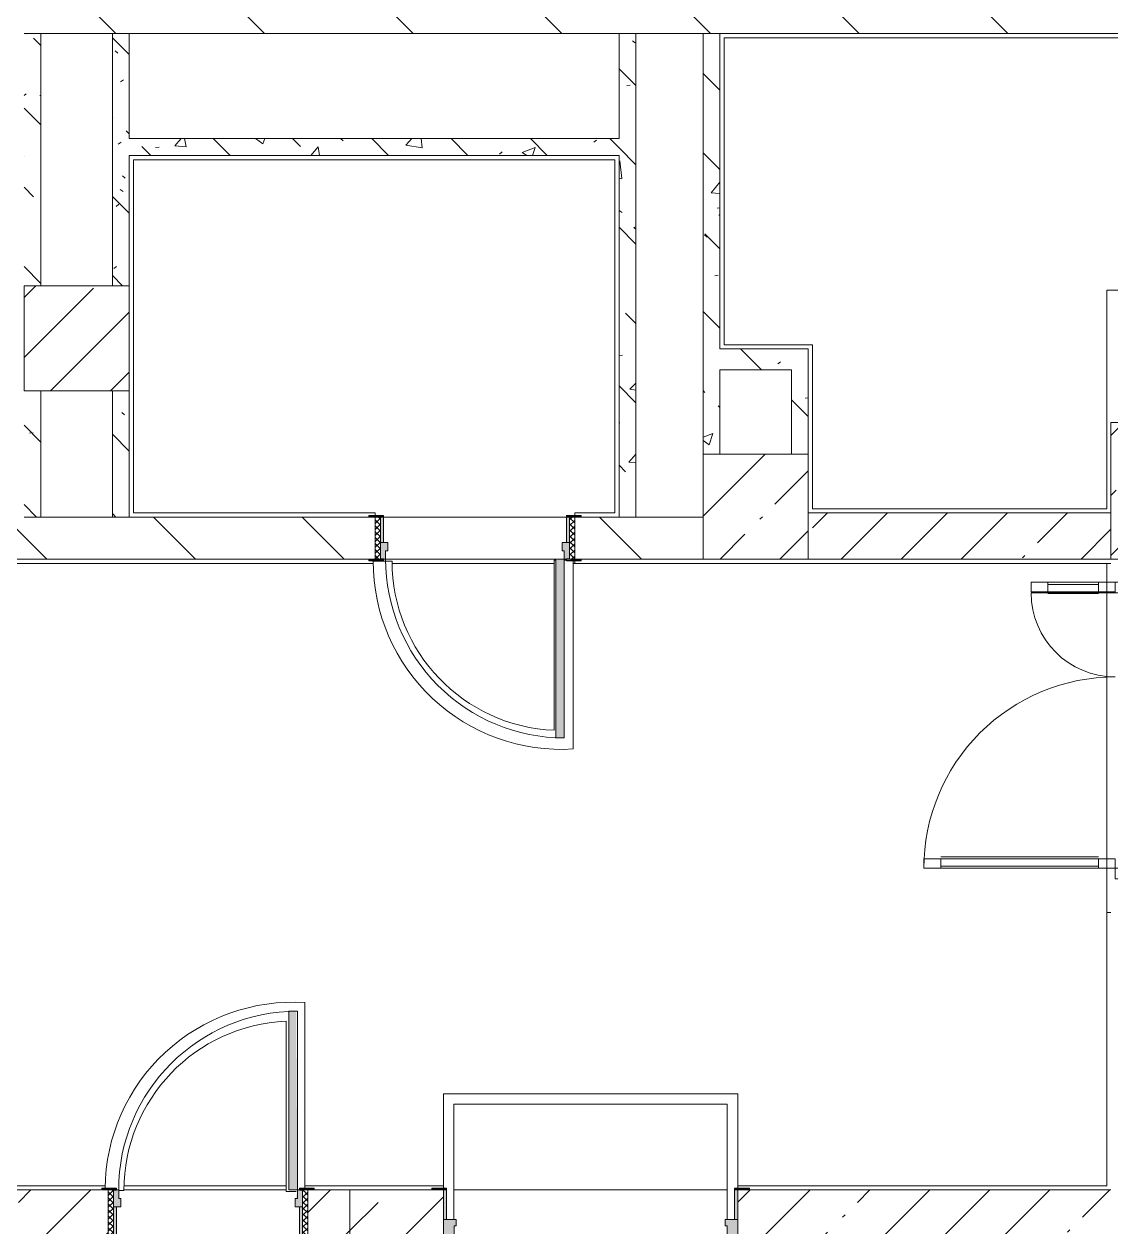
# Model space of a CAD drawing. Header units: millimetres. Extents: x 1311 to 195818, y -8553 to 29000.
# Drawn here: x 139118 to 144288, y 7724 to 13445 of the extents above; entities that cross this region are included whole.
import ezdxf

# ---------------------------------------------------------------- set-up
doc = ezdxf.new("R2010")
doc.units = ezdxf.units.MM
for name, color, linetype, lineweight, true_color in [('A-DETL-GENF-4', 7, 'Continuous', 5, 0xaaaaaa), ('A-DOOR-1', 7, 'Continuous', 5, 0xaaaaaa), ('A-DOOR-2', 7, 'Continuous', 5, 0xe2e2e2), ('A-DOOR-FRAM-1', 7, 'Continuous', 5, 0xe2e2e2), ('A-DOOR-FRAM-2', 7, 'Continuous', 5, 0xaaaaaa), ('A-FLOR-1', 7, 'Continuous', 5, 0xaaaaaa), ('I-WALL-6', 7, 'Continuous', 5, 0x787878)]:
    doc.layers.add(name, color=color, linetype=linetype, lineweight=lineweight, true_color=true_color)
for name, color, linetype, lineweight in [('A-WALL', 7, 'Continuous', 9), ('I-WALL-4', 7, 'Continuous', 5), ('S-COLS-4', 7, 'Continuous', 5)]:
    doc.layers.add(name, color=color, linetype=linetype, lineweight=lineweight)
pattern_1 = [(45, (68808.4, 0), (-285.1231, 285.1231), []), (45, (69093.5, 0), (-285.1231, 285.1231), [504.031, -100.806, 16.764, -84.042])]
pattern_2 = [(135, (68808.4, 0), (-377.1708, -377.1708), [533.4, -88.9, 17.78, -88.9]), (135, (68808.4, 376.94), (-377.1708, -377.1708), []), (50, (68808.4, 0), (637.6445, -55.7866), [66.675, -733.425]), (355, (68808.4, 0), (-123.3494, 668.699), [53.34, -586.74]), (100.451, (68861.5, -4.65), (514.299, 612.908), [56.665, -623.315]), (46.184, (68808.4, 177.8), (948.7764, -147.15), [100.012, -1100.137]), (96.636, (68887.5, 165.5), (830.909, 865.997), [84.998, -934.973]), (351.184, (68808.4, 177.8), (830.918, 865.988), [80.01, -880.11]), (21, (68897.3, 133.35), (530.6506, -357.9283), [66.675, -733.425]), (326, (68897.3, 133.35), (216.308, 644.6585), [53.34, -586.74]), (71.451, (68941.5, 103.5), (746.9596, 286.7243), [56.665, -623.315]), (37.5, (68808.4, 0), (10.8105, 295.9426), [16.764, -562.864, 16.764, -578.866, -588.962]), (37.5, (68808.4, 0), (10.8105, 295.9426), [-1175.258, 16.764, -572.198]), (7.5, (68808.4, 0), (233.8692, 350.6318), [16.764, -322.834, 16.764, -549.529, -224.472]), (7.5, (68808.4, 0), (233.8692, 350.6318), [-905.891, 16.764, -207.708]), (327.5, (68610.14, 0), (474.5678, -20.0513), [16.764, -205.486, 16.764, -676.656, -920.115]), (327.5, (68610.14, 0), (474.5678, -20.0513), [-915.67, 16.764, -903.351]), (317.5, (68521.24, 0), (518.4522, 88.9934), [16.764, -272.161, 16.764, -443.738, -653.415]), (317.5, (68521.24, 0), (518.4522, 88.9934), [-749.427, 16.764, -636.651])]
pattern_3 = [(135, (68808.4, 0), (-353.5534, -353.5534), [])]

# ---------------------------------------------------------------- blocks, each defined once
blk = doc.blocks.new('BSC_Колонна _Прямоугольная - 650х500-23287315-1_11_1_птичка')
at = {"layer": 'S-COLS-4'}
h = blk.add_hatch(dxfattribs=at)
h.set_pattern_fill('FP_155', color=256, style=0, pattern_type=2)
h.set_pattern_definition([(135, (11225, -75730), (-285.1231, -285.1231), []), (135, (11225, -75444.88), (-285.1231, -285.1231), [504.031, -100.806, 16.764, -84.042])])
h.paths.add_polyline_path([(325, 0.3), (325, 250), (-325, 250), (-325, -250), (325, -250)])
for p, q in [((325, 250), (-325, 250)), ((-325, 250), (-325, -250)), ((325, -250), (325, 250)), ((-325, -250), (325, -250))]:
    blk.add_line(p, q, dxfattribs=at)
blk = doc.blocks.new('BSC_Колонна _Прямоугольная - 500х500-V117-1_11_1_птичка')
at = {"layer": 'S-COLS-4'}
h = blk.add_hatch(dxfattribs=at)
h.set_pattern_fill('FP_156', color=256, style=0, pattern_type=2)
h.set_pattern_definition([(45, (-73790, -11150), (-285.1231, 285.1231), []), (45, (-73504.88, -11150), (-285.1231, 285.1231), [504.031, -100.806, 16.764, -84.042])])
h.paths.add_polyline_path([(250, -250), (250, 250), (-250, 250), (-250, -250), (-85, -250)])
for p, q in [((250, 250), (-250, 250)), ((-250, 250), (-250, -250)), ((250, -250), (250, 250)), ((-250, -250), (250, -250))]:
    blk.add_line(p, q, dxfattribs=at)
blk = doc.blocks.new('Дверь_Витражная_остекление_ - ВВ-6 остекление-32274838-1_11_1_птичка')
at = {"layer": 'A-DETL-GENF-4'}
for p, q in [((-655, 930), (-610, 930)), ((-655, 930), (-655, 20)), ((-610, 930), (-655, 930)), ((-655, 930), (-655, 20)), ((-610, 930), (-610, 20)), ((-610, 20), (-610, 930)), ((-655, 850), (-610, 850)), ((-645, 850), (-645, 100)), ((-601, 850), (-601, 100)), ((705, 420), (660, 420)), ((660, 420), (660, 20)), ((705, 420), (660, 420)), ((660, 420), (660, 20)), ((705, 420), (705, 20)), ((705, 20), (705, 420)), ((651, 340), (651, 100)), ((705, 340), (660, 340)), ((695, 340), (695, 100)), ((-655, 100), (-610, 100)), ((705, 100), (660, 100)), ((-610, 20), (-655, 20)), ((-655, 20), (-610, 20))]:
    blk.add_line(p, q, dxfattribs=at)
at = {"layer": 'A-DOOR-1'}
for p, q in [((-655, 930), (-655, 20)), ((655, 420), (655, 20)), ((-655, 20), (-705, 20)), ((-705, 20), (-705, -20)), ((-655, -20), (-655, 20)), ((705, 20), (655, 20)), ((655, 20), (655, -20)), ((705, -20), (705, 20)), ((-705, -20), (-655, -20)), ((655, -20), (705, -20))]:
    blk.add_line(p, q, dxfattribs=at)
for centre, radius, start, end in [((-655, 20), 910, 360, 90), ((655, 20), 400, 90, 180)]:
    blk.add_arc(centre, radius, start, end, dxfattribs=at)
blk = doc.blocks.new('110_Дверь_СКБ_1Ст_Внутренняя1 - Д-17д _Д-9_ 950x2100h_ПУИ_ С_У персонала-24300662-1_11_1_птичка')
at = {"layer": 'A-DOOR-1'}
h = blk.add_hatch(dxfattribs=at)
h.set_pattern_fill('FP_123', color=256, style=0, pattern_type=2)
h.set_pattern_definition([(135, (1826.41, 164.685), (-14.14214, -14.14214), []), (225, (1826.41, 164.685), (14.14214, -14.14214), [])])
h.paths.add_polyline_path([(487.5, 100), (462.5, 100), (462.5, -100), (487.5, -100), (487.5, 6)])
at = {"layer": 'A-DOOR-2'}
h = blk.add_hatch(color=256, dxfattribs=at)
h.paths.add_polyline_path([(462.5, 100), (437.5, 100), (437.5, 60), (427.5, 60), (427.5, 20), (462.5, 20)])
h.paths.add_polyline_path([(-422.5, 100), (-437.5, 100), (-437.5, 20), (-402.5, 20), (-402.5, 60), (-412.5, 60), (-412.5, 100)])
at = {"layer": 'A-DOOR-FRAM-1'}
for points in [[(-400.7, 950), (-412.5, 950), (-412.5, 100), (-372.5, 104.4), (-372.5, 950)], [(-454, 108), (-492.5, 108), (-492.5, 100), (-422.5, 104.4), (-422.5, 108), (-453.6, 108)], [(490.9, 108), (447.5, 108), (447.5, 100), (517.5, 100), (517.5, 108), (497, 108)], [(-437.5, 20), (-437.5, -100), (-422.5, -100), (-422.5, 20)], [(462.5, 20), (447.5, 20), (447.5, -100), (462.5, -100), (462.5, 6)], [(-437.5, -100), (-492.5, -100), (-492.5, -108), (-422.5, -108), (-422.5, -100)], [(501.1, -100), (447.5, -100), (447.5, -108), (517.5, -108), (517.5, -100)]]:
    blk.add_hatch(color=256, dxfattribs=at).paths.add_polyline_path(points)
at = {"layer": 'A-DOOR-FRAM-2'}
h = blk.add_hatch(dxfattribs=at)
h.set_pattern_fill('FP_124', color=256, style=0, pattern_type=2)
h.set_pattern_definition([(45, (-296.384, 164.685), (-14.1421, 14.1421), []), (135, (-296.384, 164.685), (-14.1421, -14.1421), [])])
h.paths.add_polyline_path([(-462.5, 100), (-460.2, -100), (-437.5, -100), (-437.5, 100)])
at = {"layer": 'A-DOOR-1'}
for p, q in [((-412.5, 950), (-412.5, 100)), ((-372.5, 950), (-412.5, 950)), ((-372.5, 100), (-372.5, 950)), ((-412.5, 100), (-372.5, 100))]:
    blk.add_line(p, q, dxfattribs=at)
blk.add_arc((-412.5, 100), 850, 360, 90, dxfattribs=at)
at = {"layer": 'A-DOOR-FRAM-2'}
for p, q in [((-422.5, 108), (-492.5, 108)), ((-492.5, 108), (-492.5, 100)), ((-492.5, 100), (-422.5, 100)), ((-437.5, 100), (-462.5, 100)), ((-462.5, 100), (-462.5, -100)), ((-412.5, 100), (-437.5, 100)), ((-437.5, 100), (-437.5, 20)), ((-437.5, -100), (-437.5, 100)), ((-422.5, 100), (-437.5, 100)), ((-437.5, 100), (-437.5, 99)), ((-437.5, 99), (-422.5, 99)), ((-422.5, 100), (-422.5, 108)), ((-422.5, 99), (-422.5, 100)), ((-412.5, 60), (-412.5, 100)), ((-402.5, 60), (-412.5, 60)), ((-402.5, 20), (-402.5, 60)), ((437.5, 60), (427.5, 60)), ((427.5, 60), (427.5, 20)), ((437.5, 100), (437.5, 60)), ((462.5, 100), (437.5, 100)), ((517.5, 108), (447.5, 108)), ((447.5, 108), (447.5, 100)), ((462.5, 100), (447.5, 100)), ((447.5, 100), (447.5, 99)), ((447.5, 100), (517.5, 100)), ((447.5, 99), (462.5, 99)), ((462.5, 20), (462.5, 100)), ((487.5, 100), (462.5, 100)), ((462.5, 100), (462.5, -100)), ((462.5, 99), (462.5, 100)), ((487.5, -100), (487.5, 100)), ((517.5, 100), (517.5, 108)), ((-437.5, 20), (-402.5, 20)), ((-422.5, 20), (-437.5, 20)), ((-437.5, 20), (-437.5, -100)), ((-422.5, -100), (-422.5, 20)), ((427.5, 20), (462.5, 20)), ((462.5, 20), (447.5, 20)), ((447.5, 20), (447.5, -100)), ((462.5, -100), (462.5, 20)), ((-422.5, -100), (-492.5, -100)), ((-492.5, -100), (-492.5, -108)), ((-492.5, -108), (-422.5, -108)), ((-462.5, -100), (-437.5, -100)), ((-437.5, -100), (-422.5, -100)), ((-422.5, -108), (-422.5, -100)), ((447.5, -100), (462.5, -100)), ((517.5, -100), (447.5, -100)), ((447.5, -100), (447.5, -108)), ((447.5, -108), (517.5, -108)), ((462.5, -100), (487.5, -100)), ((517.5, -108), (517.5, -100))]:
    blk.add_line(p, q, dxfattribs=at)
blk = doc.blocks.new('110_Дверь_СКБ_2Ст - Д-1_л_Лестничная клетка EIS60 2-32142534-1_11_1_птичка')
at = {"layer": 'A-DOOR-2'}
for points in [[(639.9, 1010), (612.5, 1010), (612.5, 110), (662.5, 110), (662.5, 1010), (640.5, 1010)], [(-637.5, 510), (-637.5, 110), (-587.5, 110), (-587.5, 510)], [(712.5, 30), (697.5, 30), (699.6, -110), (712.5, -110)]]:
    blk.add_hatch(color=256, dxfattribs=at).paths.add_polyline_path(points)
h = blk.add_hatch(color=256, dxfattribs=at)
h.paths.add_polyline_path([(662.5, 110), (662.5, 60), (652.5, 60), (652.5, 30), (712.5, 32.6), (712.5, 110)])
h.paths.add_polyline_path([(-637.5, 110), (-687.5, 110), (-687.2, 30), (-627.5, 35.6), (-627.5, 60), (-637.5, 60), (-637.5, 104.8)])
at = {"layer": 'A-DOOR-FRAM-1'}
for points in [[(-695.5, 118), (-742.5, 118), (-742.5, 110), (-672.5, 110), (-672.5, 118), (-687.5, 118)], [(729.9, 118), (697.5, 118), (697.5, 110), (767.5, 110), (767.5, 118)], [(-672.5, 30), (-687.5, 30), (-687.4, -110), (-672.5, -110), (-672.5, -21.5)], [(-742.3, -110), (-742.5, -110.2), (-742.5, -118), (-672.5, -118), (-674.5, -110), (-687.5, -110)], [(767.5, -110), (697.5, -110), (698.9, -118), (767.5, -118)]]:
    blk.add_hatch(color=256, dxfattribs=at).paths.add_polyline_path(points)
at = {"layer": 'A-DOOR-1'}
for p, q in [((662.5, 1010), (612.5, 1010)), ((612.5, 1010), (612.5, 110)), ((662.5, 110), (662.5, 1010)), ((-637.5, 510), (-637.5, 110)), ((-587.5, 510), (-637.5, 510)), ((-587.5, 110), (-587.5, 510)), ((-637.5, 110), (-587.5, 110)), ((612.5, 110), (662.5, 110))]:
    blk.add_line(p, q, dxfattribs=at)
for centre, radius, start, end in [((662.5, 110), 900, 90, 180), ((-637.5, 110), 400, 360, 90)]:
    blk.add_arc(centre, radius, start, end, dxfattribs=at)
at = {"layer": 'A-DOOR-FRAM-2'}
for p, q in [((-672.5, 118), (-742.5, 118)), ((-742.5, 118), (-742.5, 110)), ((-672.5, 110), (-672.5, 118)), ((767.5, 118), (697.5, 118)), ((697.5, 118), (697.5, 110)), ((767.5, 110), (767.5, 118)), ((-742.5, 110), (-672.5, 110)), ((-637.5, 110), (-687.5, 110)), ((-687.5, 110), (-687.5, 30)), ((-637.5, 60), (-637.5, 110)), ((-627.5, 60), (-637.5, 60)), ((-627.5, 30), (-627.5, 60)), ((662.5, 60), (652.5, 60)), ((652.5, 60), (652.5, 30)), ((662.5, 110), (662.5, 60)), ((712.5, 110), (662.5, 110)), ((697.5, 110), (767.5, 110)), ((712.5, 30), (712.5, 110)), ((-687.5, 30), (-627.5, 30)), ((-672.5, 30), (-687.5, 30)), ((-687.5, 30), (-687.5, -110)), ((-672.5, -110), (-672.5, 30)), ((652.5, 30), (712.5, 30)), ((712.5, 30), (697.5, 30)), ((697.5, 30), (697.5, -110)), ((712.5, -110), (712.5, 30)), ((-672.5, -110), (-742.5, -110)), ((-742.5, -110), (-742.5, -118)), ((-687.5, -110), (-672.5, -110)), ((-672.5, -118), (-672.5, -110)), ((697.5, -110), (712.5, -110)), ((767.5, -110), (697.5, -110)), ((697.5, -110), (697.5, -118)), ((767.5, -118), (767.5, -110)), ((-742.5, -118), (-672.5, -118)), ((697.5, -118), (767.5, -118))]:
    blk.add_line(p, q, dxfattribs=at)
blk = doc.blocks.new('110_Дверь_СКБ_1Ст_Внутренняя1 - Д-7_л__950x2100h_Туалет-21784696-1_11_1_птичка')
at = {"layer": 'A-DOOR-1'}
h = blk.add_hatch(dxfattribs=at)
h.set_pattern_fill('FP_157', color=256, style=0, pattern_type=2)
h.set_pattern_definition([(135, (1826.41, 174.685), (-14.14214, -14.14214), []), (225, (1826.41, 174.685), (14.14214, -14.14214), [])])
h.paths.add_polyline_path([(473.5, -110), (487.5, -110), (487.5, 110), (462.5, 110), (462.5, -110)])
at = {"layer": 'A-DOOR-2'}
h = blk.add_hatch(color=256, dxfattribs=at)
h.paths.add_polyline_path([(-422.5, 30), (-402.5, 30), (-402.5, 70), (-412.5, 70), (-412.5, 110), (-437.5, 108), (-437.5, 30)])
h.paths.add_polyline_path([(447.5, 30), (462.5, 30), (462.5, 110), (437.5, 110), (432, 70), (427.5, 70), (432, 30), (437.5, 30)])
at = {"layer": 'A-DOOR-FRAM-1'}
for points in [[(437.5, 110), (431.8, 960), (397.5, 960), (397.5, 110), (432, 110)], [(-462.5, 110), (-422.5, 110), (-422.5, 118), (-492.5, 117.6), (-492.5, 110), (-477.4, 110)], [(487.5, 110), (517.5, 110), (517.5, 118), (447.5, 118), (447.5, 110), (473.5, 110)], [(-422.5, -110), (-422.5, 30), (-437.5, 30), (-437.5, -110)], [(462.5, -110), (462.5, 30), (447.5, 30), (447.5, -110)], [(-422.5, -118), (-422.5, -110), (-492.5, -110), (-492.5, -118), (-437.5, -118)], [(517.5, -118), (517.5, -110), (447.5, -110), (447.5, -118), (487.5, -118)]]:
    blk.add_hatch(color=256, dxfattribs=at).paths.add_polyline_path(points)
at = {"layer": 'A-DOOR-FRAM-2'}
h = blk.add_hatch(dxfattribs=at)
h.set_pattern_fill('FP_158', color=256, style=0, pattern_type=2)
h.set_pattern_definition([(45, (-296.384, 174.685), (-14.1421, 14.1421), []), (135, (-296.384, 174.685), (-14.1421, -14.1421), [])])
h.paths.add_polyline_path([(-462.5, -110), (-437.5, -110), (-437.5, 110), (-462.5, 108)])
at = {"layer": 'A-DOOR-1'}
for p, q in [((437.5, 960), (397.5, 960)), ((397.5, 960), (397.5, 110)), ((437.5, 110), (437.5, 960)), ((397.5, 110), (437.5, 110))]:
    blk.add_line(p, q, dxfattribs=at)
blk.add_arc((437.5, 110), 850, 90, 180, dxfattribs=at)
at = {"layer": 'A-DOOR-FRAM-2'}
for p, q in [((-422.5, 118), (-492.5, 118)), ((-492.5, 118), (-492.5, 110)), ((-422.5, 110), (-422.5, 118)), ((517.5, 118), (447.5, 118)), ((447.5, 118), (447.5, 110)), ((517.5, 110), (517.5, 118)), ((-492.5, 110), (-422.5, 110)), ((-437.5, 110), (-462.5, 110)), ((-462.5, 110), (-462.5, -110)), ((-412.5, 110), (-437.5, 110)), ((-437.5, 110), (-437.5, 30)), ((-437.5, -110), (-437.5, 110)), ((-422.5, 110), (-437.5, 110)), ((-437.5, 110), (-437.5, 109)), ((-437.5, 109), (-422.5, 109)), ((-422.5, 109), (-422.5, 110)), ((-412.5, 70), (-412.5, 110)), ((-402.5, 70), (-412.5, 70)), ((-402.5, 30), (-402.5, 70)), ((437.5, 70), (427.5, 70)), ((427.5, 70), (427.5, 30)), ((437.5, 110), (437.5, 70)), ((462.5, 110), (437.5, 110)), ((462.5, 110), (447.5, 110)), ((447.5, 110), (447.5, 109)), ((447.5, 110), (517.5, 110)), ((447.5, 109), (462.5, 109)), ((462.5, 30), (462.5, 110)), ((487.5, 110), (462.5, 110)), ((462.5, 110), (462.5, -110)), ((462.5, 109), (462.5, 110)), ((487.5, -110), (487.5, 110)), ((-437.5, 30), (-402.5, 30)), ((-422.5, 30), (-437.5, 30)), ((-437.5, 30), (-437.5, -110)), ((-422.5, -110), (-422.5, 30)), ((427.5, 30), (462.5, 30)), ((462.5, 30), (447.5, 30)), ((447.5, 30), (447.5, -110)), ((462.5, -110), (462.5, 30)), ((-422.5, -110), (-492.5, -110)), ((-492.5, -110), (-492.5, -118)), ((-462.5, -110), (-437.5, -110)), ((-437.5, -110), (-422.5, -110)), ((-422.5, -118), (-422.5, -110)), ((447.5, -110), (462.5, -110)), ((517.5, -110), (447.5, -110)), ((447.5, -110), (447.5, -118)), ((462.5, -110), (487.5, -110)), ((517.5, -118), (517.5, -110)), ((-492.5, -118), (-422.5, -118)), ((447.5, -118), (517.5, -118))]:
    blk.add_line(p, q, dxfattribs=at)

msp = doc.modelspace()

# ---------------------------------------------------------------- hatches: boundary and pattern name
at = {"layer": 'I-WALL-4'}
h = msp.add_hatch(dxfattribs=at)
h.set_pattern_fill('FP_119', color=256, style=0, pattern_type=2)
h.set_pattern_definition(pattern_3)
h.paths.add_polyline_path([(145968.2, 13400), (153508.4, 13400), (153508.4, 13600), (137458.4, 13600), (137458.4, 13400), (145248.2, 13400)])
h = msp.add_hatch(dxfattribs=at)
h.set_pattern_fill('FP_119', color=256, style=0, pattern_type=2)
h.set_pattern_definition(pattern_3)
h.paths.add_polyline_path([(141768.2, 10900), (142348.4, 10900), (142348.4, 11100), (141738.2, 11100), (141738.2, 10900)])
h.paths.add_polyline_path([(135568.4, 10900), (137477.2, 10900), (137477.2, 11100), (135568.4, 11100), (135568.4, 10994)])
h.paths.add_polyline_path([(135368.4, 10900), (135368.4, 11100), (130968.4, 11100), (130968.4, 10900), (132986.5, 10900)])
h.paths.add_polyline_path([(138427.2, 10900), (140788.2, 10900), (140788.2, 11100), (138427.2, 11100), (138427.2, 10994)])
h = msp.add_hatch(dxfattribs=at)
h.set_pattern_fill('FP_101', color=256, style=0, pattern_type=2)
h.set_pattern_definition(pattern_1)
h.paths.add_polyline_path([(144268.4, 10900), (144288.4, 10900), (144288.4, 11120), (142848.4, 11120), (142848.4, 10900), (144126.1, 10900)])
h = msp.add_hatch(dxfattribs=at)
h.set_pattern_fill('FP_101', color=256, style=0, pattern_type=2)
h.set_pattern_definition(pattern_1)
h.paths.add_polyline_path([(138168.4, 7680), (139518.4, 7680), (139518.4, 7900), (138168.4, 7900)])
h.paths.add_polyline_path([(140498.4, 7680), (140668.4, 7680), (140668.4, 7900), (140468.4, 7900), (140468.4, 7680)])
h.paths.add_polyline_path([(135888.4, 7680), (137068.4, 7680), (137068.4, 7900), (135668.4, 7900), (135668.4, 7680), (135857.4, 7680)])
h = msp.add_hatch(dxfattribs=at)
h.set_pattern_fill('FP_101', color=256, style=0, pattern_type=2)
h.set_pattern_definition(pattern_1)
h.paths.add_polyline_path([(140668.4, -100), (140888.4, -100), (140888.4, 7900), (140668.4, 7900), (140668.4, -63.2)])
h = msp.add_hatch(dxfattribs=at)
h.set_pattern_fill('FP_101', color=256, style=0, pattern_type=2)
h.set_pattern_definition(pattern_1)
h.paths.add_polyline_path([(140888.4, 7680), (141113.4, 7680), (141113.4, 7900), (140888.4, 7900), (140888.4, 7708.9)])
h.paths.add_polyline_path([(144288.4, 7680), (144508.4, 7680), (144508.4, 7900), (142513.4, 7900), (142513.4, 7680), (144268.4, 7680)])
at = {"layer": 'I-WALL-6'}
h = msp.add_hatch(dxfattribs=at)
h.set_pattern_fill('FP_131', color=256, style=0, pattern_type=2)
h.set_pattern_definition(pattern_2)
h.paths.add_polyline_path([(139118.2, 11120), (139118.4, 12200), (139198.2, 12200), (139198.2, 13400), (139118.2, 13400), (139118.2, 11680)])
h.paths.add_polyline_path([(139118.2, 11100), (139198.2, 11100), (139198.2, 11700), (139118.4, 11700), (139118.2, 11120)])
h = msp.add_hatch(dxfattribs=at)
h.set_pattern_fill('FP_131', color=256, style=0, pattern_type=2)
h.set_pattern_definition(pattern_2)
h.paths.add_polyline_path([(139618.4, 11100), (139618.4, 11700), (139538.4, 11700), (139538.4, 11100)])
h.paths.add_polyline_path([(139538.4, 12200), (139618.4, 12200), (139618.4, 13400), (139538.4, 13400), (139538.4, 12800)])
h = msp.add_hatch(dxfattribs=at)
h.set_pattern_fill('FP_131', color=256, style=0, pattern_type=2)
h.set_pattern_definition(pattern_2)
h.paths.add_polyline_path([(141948.4, 11100), (142028.4, 11100), (142028.4, 13400), (141948.4, 13400), (141948.4, 11120)])
h = msp.add_hatch(dxfattribs=at)
h.set_pattern_fill('FP_131', color=256, style=0, pattern_type=2)
h.set_pattern_definition(pattern_2)
h.paths.add_polyline_path([(142348.4, 11400), (142428.4, 11400), (142428.4, 13400), (142348.4, 13400), (142348.4, 11913.7)])
h = msp.add_hatch(dxfattribs=at)
h.set_pattern_fill('FP_131', color=256, style=0, pattern_type=2)
h.set_pattern_definition(pattern_2)
h.paths.add_polyline_path([(139618.4, 12820), (141948.4, 12820), (141948.4, 12900), (139618.4, 12900)])
h = msp.add_hatch(dxfattribs=at)
h.set_pattern_fill('FP_131', color=256, style=0, pattern_type=2)
h.set_pattern_definition(pattern_2)
h.paths.add_polyline_path([(142428.4, 11800), (142768.4, 11800), (142768.4, 11900), (142428.4, 11900)])
h = msp.add_hatch(dxfattribs=at)
h.set_pattern_fill('FP_131', color=256, style=0, pattern_type=2)
h.set_pattern_definition(pattern_2)
h.paths.add_polyline_path([(142768.4, 11400), (142848.4, 11400), (142848.4, 11900), (142768.4, 11900), (142768.4, 11800)])
at = {"layer": 'S-COLS-4'}
h = msp.add_hatch(dxfattribs=at)
h.set_pattern_fill('FP_101', color=256, style=0, pattern_type=2)
h.set_pattern_definition(pattern_1)
h.paths.add_polyline_path([(139198.2, 11700), (139618.4, 11700), (139618.4, 12200), (139118.4, 12200), (139118.4, 11700)])

# ---------------------------------------------------------------- linework, layer by layer
at = {"layer": 'A-FLOR-1'}
for p, q in [((145968.2, 13380), (142448.4, 13380)), ((142448.4, 13380), (142448.4, 11920)), ((141928.4, 12800), (139638.4, 12800)), ((139638.4, 12800), (139638.4, 11120)), ((141928.4, 11120), (141928.4, 12800)), ((144268.4, 11140), (144268.4, 12180)), ((144268.4, 12180), (145968.2, 12180)), ((142448.4, 11920), (142868.4, 11920)), ((142868.4, 11920), (142868.4, 11140)), ((139638.4, 11120), (140788.2, 11120)), ((140788.2, 11120), (140788.2, 11108)), ((141738.2, 11108), (141738.2, 11120)), ((141738.2, 11120), (141928.4, 11120)), ((142868.4, 11140), (144268.4, 11140)), ((138418.7, 10880), (140779.3, 10880)), ((140868.7, 10890.5), (140778.7, 10890.5)), ((141639.7, 10880), (140869.4, 10880)), ((141648.2, 10895.6), (141639.7, 10895.6)), ((141639.7, 10895.6), (141639.7, 10086.3)), ((141698.2, 10895.6), (141688.2, 10895.6)), ((141729.7, 9997.3), (141729.7, 10892)), ((141729.7, 10880), (144268.4, 10880)), ((141738.2, 10880), (141738.2, 10892)), ((144268.4, 7920), (144268.4, 10880)), ((144288.4, 10880), (144268.4, 10880)), ((144268.4, 9220), (144288.4, 9220)), ((140454.4, 7908), (140454.4, 8791.2)), ((140364.4, 8702.3), (140364.4, 7892.9)), ((141113.3, 8357.4), (141113.3, 7908)), ((142513.3, 8357.4), (141113.3, 8357.4)), ((142513.3, 7908), (142513.3, 8357.4)), ((141163.3, 7760), (141163.3, 8307.4)), ((141163.3, 8307.4), (142463.3, 8307.4)), ((142463.3, 8307.4), (142463.3, 7760)), ((139504.7, 7920), (138118.4, 7920)), ((139568.4, 7898), (139593.4, 7898)), ((139594.7, 7920), (140364.4, 7920)), ((140454.4, 7920), (141113.3, 7920)), ((142513.4, 7908), (142513.4, 7920)), ((142513.4, 7920), (144268.4, 7920)), ((140364.4, 7892.9), (140412.9, 7892.9))]:
    msp.add_line(p, q, dxfattribs=at)
for centre, radius, start, end in [((141673.7, 10890.5), 895, 180, 273.5859), ((141673.7, 10890.5), 805, 180, 267.5769), ((140398.4, 7898), 895, 86.4141, 179.3566), ((140398.4, 7898), 805, 92.4231, 180)]:
    msp.add_arc(centre, radius, start, end, dxfattribs=at)
at = {"layer": 'A-WALL'}
for p, q in [((139198.2, 13400), (139118.2, 13400)), ((139618.4, 13400), (139538.4, 13400)), ((142028.4, 13400), (141948.4, 13400)), ((142428.4, 13400), (142348.4, 13400)), ((139118.2, 11100), (139198.2, 11100)), ((139538.4, 11100), (139618.4, 11100)), ((141948.4, 11100), (142028.4, 11100))]:
    msp.add_line(p, q, dxfattribs=at)
at = {"layer": 'I-WALL-4'}
for p, q in [((139198.2, 12200), (139198.2, 13400)), ((139198.2, 13400), (139538.4, 13400)), ((139538.4, 13400), (139538.4, 12200)), ((139618.4, 12900), (139618.4, 13400)), ((139618.4, 13400), (141948.4, 13400)), ((141948.4, 13400), (141948.4, 12900)), ((142028.4, 11100), (142028.4, 13400)), ((142028.4, 13400), (142348.4, 13400)), ((142348.4, 13400), (142348.4, 11400)), ((142428.4, 11900), (142428.4, 13400)), ((142428.4, 13400), (145988.2, 13400)), ((141948.4, 12900), (139618.4, 12900)), ((139618.4, 12200), (139618.4, 12820)), ((139618.4, 12820), (141948.4, 12820)), ((141948.4, 12820), (141948.4, 11100)), ((139118.4, 11700), (139118.4, 12200)), ((139118.4, 12200), (139198.2, 12200)), ((139538.4, 12200), (139618.4, 12200)), ((142848.4, 11900), (142428.4, 11900)), ((142848.4, 11400), (142848.4, 11900)), ((142428.4, 11400), (142428.4, 11800)), ((142428.4, 11800), (142768.4, 11800)), ((142768.4, 11800), (142768.4, 11400)), ((139198.2, 11700), (139118.4, 11700)), ((139198.2, 11100), (139198.2, 11700)), ((139538.4, 11700), (139538.4, 11100)), ((139618.4, 11700), (139538.4, 11700)), ((139618.4, 11100), (139618.4, 11700)), ((139538.4, 11100), (139198.2, 11100)), ((140758.2, 11100), (139618.4, 11100)), ((140828.2, 11100), (141698.2, 11100)), ((141948.4, 11100), (141768.2, 11100)), ((142348.4, 11100), (142028.4, 11100)), ((144288.4, 11120), (142848.4, 11120)), ((138457.2, 10900), (140758.2, 10900)), ((141648.2, 10900), (140838.2, 10900)), ((141768.2, 10900), (142348.4, 10900)), ((142848.4, 10900), (144288.4, 10900)), ((139484.6, 7900), (138198.4, 7900)), ((139593.5, 7900), (140364.4, 7900)), ((141058.4, 7900), (140498.4, 7900)), ((140668.4, 7900), (140668.4, 515.5)), ((141163.3, 7900), (142463.3, 7900)), ((144288.4, 7900), (142568.4, 7900))]:
    msp.add_line(p, q, dxfattribs=at)
at = {"layer": 'S-COLS-4'}
for p, q in [((139198.2, 12200), (139118.4, 12200)), ((139118.4, 12200), (139118.4, 11700)), ((139538.4, 12200), (139198.2, 12200)), ((139618.4, 12200), (139538.4, 12200)), ((139618.4, 11700), (139618.4, 12200)), ((139118.4, 11700), (139198.2, 11700)), ((139198.2, 11700), (139538.4, 11700)), ((139538.4, 11700), (139618.4, 11700))]:
    msp.add_line(p, q, dxfattribs=at)

# ---------------------------------------------------------------- block references
at = {"layer": 'A-DOOR-1'}
for name, p, rotation in [('110_Дверь_СКБ_1Ст_Внутренняя1 - Д-17д _Д-9_ 950x2100h_ПУИ_ С_У персонала-24300662-1_11_1_птичка', (141275.7, 11000), 180), ('Дверь_Витражная_остекление_ - ВВ-6 остекление-32274838-1_11_1_птичка', (144328.4, 10085), 89.99999999999959), ('110_Дверь_СКБ_2Ст - Д-1_л_Лестничная клетка EIS60 2-32142534-1_11_1_птичка', (141825.9, 7790), 180)]:
    msp.add_blockref(name, p, dxfattribs=dict(at, rotation=rotation))
msp.add_blockref('110_Дверь_СКБ_1Ст_Внутренняя1 - Д-7_л__950x2100h_Туалет-21784696-1_11_1_птичка', (139980.9, 7790), dxfattribs=at)
at = {"layer": 'S-COLS-4', "rotation": 270.0000000000007}
msp.add_blockref('BSC_Колонна _Прямоугольная - 650х500-23287315-1_11_1_птичка', (144538.4, 11225), dxfattribs=at)
at = {"layer": 'S-COLS-4'}
msp.add_blockref('BSC_Колонна _Прямоугольная - 500х500-V117-1_11_1_птичка', (142598.4, 11150), dxfattribs=at)

doc.saveas('drawing.dxf')
